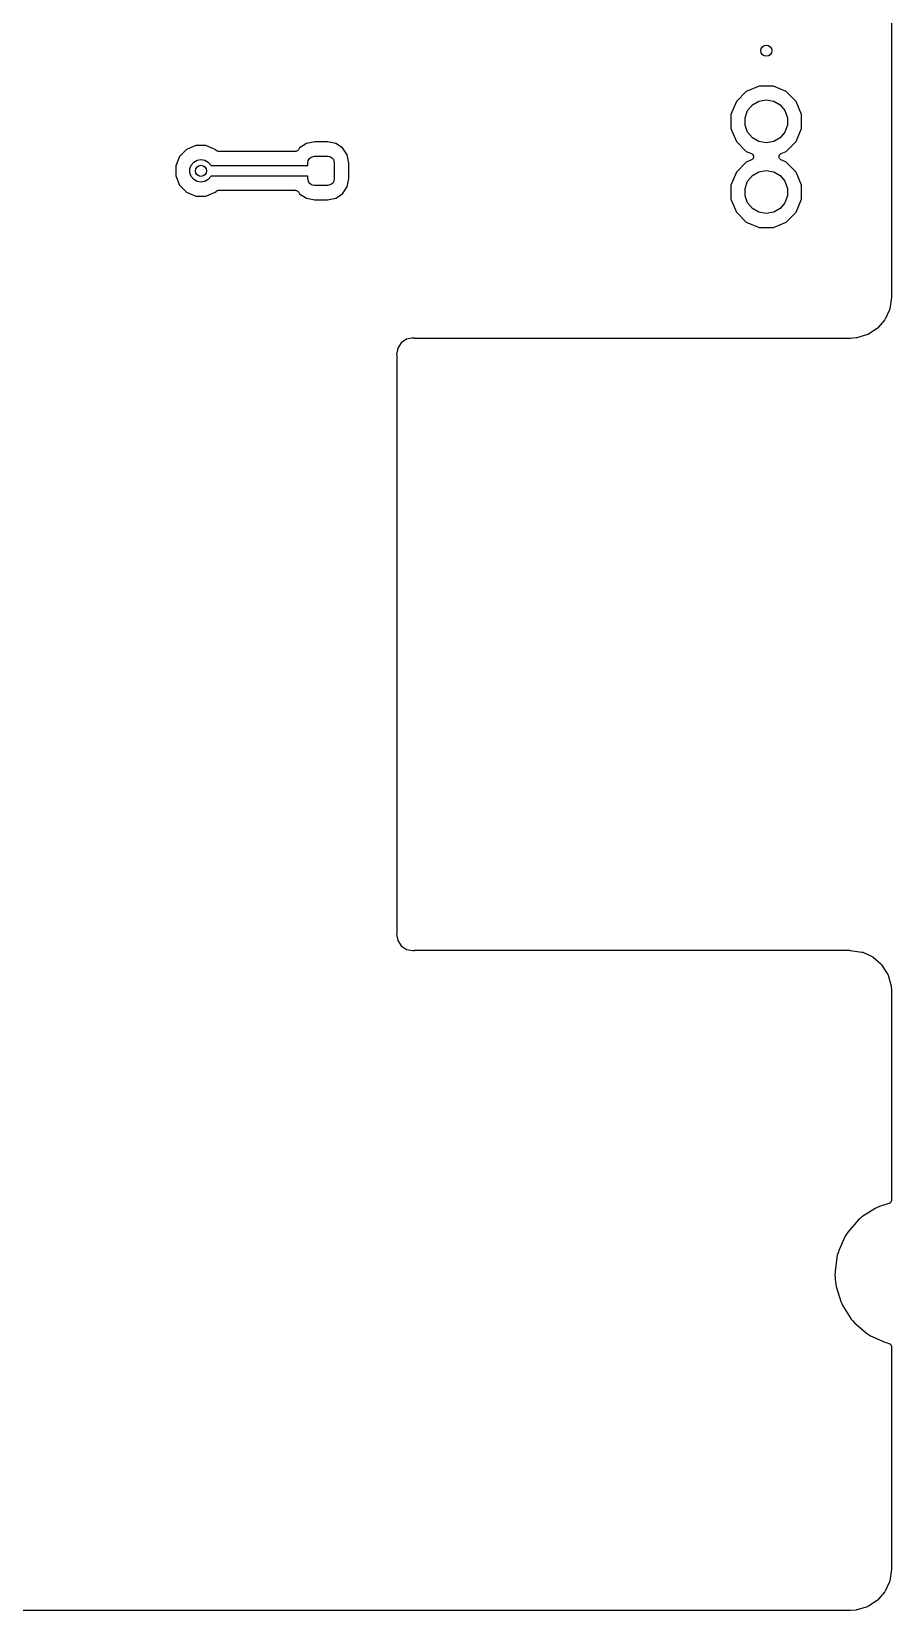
# Model space of a CAD drawing. Extents: x 40 to 163, y -163 to -37.
# Drawn here: x 132.3 to 163.2, y -163.2 to -106.5 of the extents above; entities that cross this region are included whole.
import ezdxf

# ---------------------------------------------------------------- set-up
doc = ezdxf.new("R2010")
doc.units = 0
doc.header["$MEASUREMENT"] = 0
doc.layers.add('BLACK', color=7, linetype='CONTINUOUS')

msp = doc.modelspace()

# ---------------------------------------------------------------- linework, layer by layer
at = {"layer": 'BLACK', "linetype": 'CONTINUOUS'}
for p, q in [((163.247, -43.8721), (163.247, -116.027)), ((158.031, -108.651), (157.673, -109.009)), ((158.497, -108.458), (158.031, -108.651)), ((158.485, -109.001), (158.75, -108.954)), ((159.003, -108.458), (158.497, -108.458)), ((158.75, -108.954), (159.015, -109.001)), ((159.469, -108.651), (159.003, -108.458)), ((159.827, -109.009), (159.469, -108.651)), ((157.673, -109.009), (157.48, -109.475)), ((157.48, -109.475), (157.48, -109.981)), ((157.988, -109.594), (158.08, -109.341)), ((158.08, -109.341), (158.253, -109.135)), ((158.253, -109.135), (158.485, -109.001)), ((159.015, -109.001), (159.247, -109.135)), ((159.247, -109.135), (159.42, -109.341)), ((159.42, -109.341), (159.512, -109.594)), ((160.02, -109.475), (159.827, -109.009)), ((160.02, -109.981), (160.02, -109.475)), ((157.48, -109.981), (157.673, -110.447)), ((157.988, -109.862), (157.988, -109.594)), ((158.08, -110.115), (157.988, -109.862)), ((159.512, -109.862), (159.42, -110.115)), ((159.512, -109.594), (159.512, -109.862)), ((159.827, -110.447), (160.02, -109.981)), ((138.249, -110.598), (137.916, -110.736)), ((138.611, -110.598), (138.249, -110.598)), ((138.944, -110.736), (138.611, -110.598)), ((142.221, -110.521), (141.976, -110.684)), ((142.523, -110.461), (142.221, -110.521)), ((142.973, -110.461), (142.523, -110.461)), ((143.275, -110.521), (142.973, -110.461)), ((143.52, -110.684), (143.275, -110.521)), ((157.673, -110.447), (158.031, -110.805)), ((158.253, -110.321), (158.08, -110.115)), ((158.485, -110.455), (158.253, -110.321)), ((158.75, -110.502), (158.485, -110.455)), ((159.015, -110.455), (158.75, -110.502)), ((159.247, -110.321), (159.015, -110.455)), ((159.42, -110.115), (159.247, -110.321)), ((159.469, -110.805), (159.827, -110.447)), ((137.66, -110.992), (137.522, -111.325)), ((137.916, -110.736), (137.66, -110.992)), ((138.078, -111.303), (138.169, -111.195)), ((138.169, -111.195), (138.291, -111.124)), ((138.291, -111.124), (138.43, -111.1)), ((138.43, -111.1), (138.569, -111.124)), ((138.569, -111.124), (138.691, -111.195)), ((138.691, -111.195), (138.782, -111.303)), ((138.978, -110.77), (138.944, -110.736)), ((138.983, -110.774), (138.978, -110.77)), ((138.987, -110.778), (138.983, -110.774)), ((139.001, -110.786), (138.987, -110.778)), ((139.015, -110.796), (139.001, -110.786)), ((139.02, -110.797), (139.015, -110.796)), ((139.025, -110.8), (139.02, -110.797)), ((139.041, -110.803), (139.025, -110.8)), ((139.057, -110.807), (139.041, -110.803)), ((139.063, -110.807), (139.057, -110.807)), ((139.068, -110.807), (139.063, -110.807)), ((141.826, -110.807), (139.068, -110.807)), ((141.844, -110.804), (141.826, -110.807)), ((141.862, -110.802), (141.844, -110.804)), ((141.865, -110.801), (141.862, -110.802)), ((141.87, -110.8), (141.865, -110.801)), ((141.885, -110.791), (141.87, -110.8)), ((141.901, -110.783), (141.885, -110.791)), ((141.904, -110.78), (141.901, -110.783)), ((141.908, -110.778), (141.904, -110.78)), ((141.919, -110.764), (141.908, -110.778)), ((141.932, -110.751), (141.919, -110.764)), ((141.976, -110.684), (141.932, -110.751)), ((142.273, -111.218), (142.287, -111.137)), ((142.273, -111.316), (142.273, -111.218)), ((142.287, -111.137), (142.329, -111.066)), ((142.329, -111.066), (142.392, -111.013)), ((142.392, -111.013), (142.511, -110.981)), ((142.511, -110.981), (142.986, -110.981)), ((142.986, -110.981), (143.067, -110.995)), ((143.067, -110.995), (143.138, -111.037)), ((143.138, -111.037), (143.191, -111.1)), ((143.191, -111.1), (143.223, -111.218)), ((143.223, -111.218), (143.223, -111.793)), ((143.683, -110.929), (143.52, -110.684)), ((143.743, -111.231), (143.683, -110.929)), ((158.031, -111.191), (157.673, -111.549)), ((158.031, -110.805), (158.214, -110.881)), ((158.214, -111.115), (158.031, -111.191)), ((158.214, -110.881), (158.228, -110.89)), ((158.228, -111.106), (158.214, -111.115)), ((158.228, -110.89), (158.243, -110.897)), ((158.243, -111.099), (158.228, -111.106)), ((158.243, -110.897), (158.247, -110.901)), ((158.247, -111.095), (158.243, -111.099)), ((158.247, -110.901), (158.251, -110.904)), ((158.251, -111.092), (158.247, -111.095)), ((158.251, -110.904), (158.261, -110.918)), ((158.261, -111.078), (158.251, -111.092)), ((158.261, -110.918), (158.273, -110.93)), ((158.273, -111.066), (158.261, -111.078)), ((158.273, -110.93), (158.275, -110.935)), ((158.275, -111.061), (158.273, -111.066)), ((158.275, -110.935), (158.278, -110.939)), ((158.278, -111.057), (158.275, -111.061)), ((158.278, -110.939), (158.283, -110.955)), ((158.283, -111.041), (158.278, -111.057)), ((158.283, -110.955), (158.29, -110.971)), ((158.29, -111.025), (158.283, -111.041)), ((158.29, -110.971), (158.29, -110.976)), ((158.29, -110.976), (158.291, -110.981)), ((158.291, -111.015), (158.29, -111.02)), ((158.29, -111.02), (158.29, -111.025)), ((158.291, -110.981), (158.291, -110.998)), ((158.291, -110.998), (158.291, -111.015)), ((159.209, -110.981), (159.21, -110.976)), ((159.209, -110.998), (159.209, -110.981)), ((159.209, -111.015), (159.209, -110.998)), ((159.21, -111.02), (159.209, -111.015)), ((159.21, -110.971), (159.217, -110.955)), ((159.21, -110.976), (159.21, -110.971)), ((159.21, -111.025), (159.21, -111.02)), ((159.217, -111.041), (159.21, -111.025)), ((159.217, -110.955), (159.222, -110.939)), ((159.222, -111.057), (159.217, -111.041)), ((159.222, -110.939), (159.225, -110.935)), ((159.225, -111.061), (159.222, -111.057)), ((159.225, -110.935), (159.227, -110.93)), ((159.227, -111.066), (159.225, -111.061)), ((159.227, -110.93), (159.239, -110.918)), ((159.239, -111.078), (159.227, -111.066)), ((159.239, -110.918), (159.249, -110.904)), ((159.249, -111.092), (159.239, -111.078)), ((159.249, -110.904), (159.253, -110.901)), ((159.253, -111.095), (159.249, -111.092)), ((159.253, -110.901), (159.257, -110.897)), ((159.257, -111.099), (159.253, -111.095)), ((159.257, -110.897), (159.272, -110.89)), ((159.272, -111.106), (159.257, -111.099)), ((159.272, -110.89), (159.286, -110.881)), ((159.286, -111.115), (159.272, -111.106)), ((159.286, -110.881), (159.469, -110.805)), ((159.469, -111.191), (159.286, -111.115)), ((159.827, -111.549), (159.469, -111.191)), ((137.522, -111.325), (137.522, -111.687)), ((137.522, -111.687), (137.66, -112.02)), ((138.03, -111.435), (138.078, -111.303)), ((138.03, -111.577), (138.03, -111.435)), ((138.078, -111.709), (138.03, -111.577)), ((138.169, -111.817), (138.078, -111.709)), ((138.782, -111.709), (138.691, -111.817)), ((138.782, -111.303), (138.786, -111.316)), ((138.786, -111.697), (138.782, -111.709)), ((138.786, -111.316), (142.273, -111.316)), ((142.273, -111.697), (138.786, -111.697)), ((142.273, -111.793), (142.273, -111.697)), ((143.683, -112.083), (143.743, -111.781)), ((143.743, -111.781), (143.743, -111.231)), ((157.673, -111.549), (157.48, -112.015)), ((158.08, -111.881), (158.253, -111.675)), ((158.253, -111.675), (158.485, -111.541)), ((158.485, -111.541), (158.75, -111.494)), ((158.75, -111.494), (159.015, -111.541)), ((159.015, -111.541), (159.247, -111.675)), ((159.247, -111.675), (159.42, -111.881)), ((160.02, -112.015), (159.827, -111.549)), ((137.66, -112.02), (137.916, -112.276)), ((137.916, -112.276), (138.249, -112.414)), ((138.291, -111.888), (138.169, -111.817)), ((138.43, -111.912), (138.291, -111.888)), ((138.569, -111.888), (138.43, -111.912)), ((138.691, -111.817), (138.569, -111.888)), ((138.611, -112.414), (138.944, -112.276)), ((138.944, -112.276), (138.978, -112.242)), ((138.978, -112.242), (138.983, -112.238)), ((138.983, -112.238), (138.987, -112.234)), ((138.987, -112.234), (139.001, -112.226)), ((139.001, -112.226), (139.015, -112.216)), ((139.015, -112.216), (139.02, -112.215)), ((139.02, -112.215), (139.025, -112.212)), ((139.025, -112.212), (139.041, -112.209)), ((139.041, -112.209), (139.057, -112.205)), ((139.057, -112.205), (139.063, -112.205)), ((139.063, -112.205), (139.068, -112.204)), ((139.068, -112.204), (141.826, -112.204)), ((141.826, -112.204), (141.844, -112.208)), ((141.844, -112.208), (141.862, -112.21)), ((141.862, -112.21), (141.865, -112.211)), ((141.865, -112.211), (141.87, -112.212)), ((141.87, -112.212), (141.885, -112.221)), ((141.885, -112.221), (141.901, -112.229)), ((141.901, -112.229), (141.904, -112.232)), ((141.904, -112.232), (141.908, -112.234)), ((141.908, -112.234), (141.919, -112.248)), ((141.919, -112.248), (141.932, -112.261)), ((141.932, -112.261), (141.976, -112.328)), ((141.976, -112.328), (142.221, -112.491)), ((142.305, -111.912), (142.273, -111.793)), ((142.358, -111.975), (142.305, -111.912)), ((142.429, -112.017), (142.358, -111.975)), ((142.511, -112.031), (142.429, -112.017)), ((142.986, -112.031), (142.511, -112.031)), ((143.104, -111.999), (142.986, -112.031)), ((143.167, -111.946), (143.104, -111.999)), ((143.209, -111.875), (143.167, -111.946)), ((143.223, -111.793), (143.209, -111.875)), ((143.275, -112.491), (143.52, -112.328)), ((143.52, -112.328), (143.683, -112.083)), ((157.48, -112.015), (157.48, -112.521)), ((157.988, -112.134), (158.08, -111.881)), ((157.988, -112.402), (157.988, -112.134)), ((159.42, -111.881), (159.512, -112.134)), ((159.512, -112.134), (159.512, -112.402)), ((160.02, -112.521), (160.02, -112.015)), ((138.249, -112.414), (138.611, -112.414)), ((142.221, -112.491), (142.523, -112.551)), ((142.523, -112.551), (142.973, -112.551)), ((142.973, -112.551), (143.275, -112.491)), ((157.48, -112.521), (157.673, -112.987)), ((158.08, -112.655), (157.988, -112.402)), ((158.253, -112.861), (158.08, -112.655)), ((158.485, -112.995), (158.253, -112.861)), ((159.247, -112.861), (159.015, -112.995)), ((159.42, -112.655), (159.247, -112.861)), ((159.512, -112.402), (159.42, -112.655)), ((159.827, -112.987), (160.02, -112.521)), ((157.673, -112.987), (158.031, -113.345)), ((158.031, -113.345), (158.497, -113.538)), ((158.75, -113.042), (158.485, -112.995)), ((159.015, -112.995), (158.75, -113.042)), ((159.003, -113.538), (159.469, -113.345)), ((159.469, -113.345), (159.827, -112.987)), ((158.497, -113.538), (159.003, -113.538)), ((163.246, -116.045), (163.186, -116.465)), ((163.247, -116.027), (163.245, -116.036)), ((163.245, -116.036), (163.246, -116.045)), ((163.002, -116.869), (162.758, -117.152)), ((163.011, -116.854), (163.002, -116.869)), ((163.021, -116.839), (163.011, -116.854)), ((163.176, -116.5), (163.021, -116.839)), ((163.18, -116.482), (163.176, -116.5)), ((163.186, -116.465), (163.18, -116.482)), ((162.386, -117.393), (162.005, -117.507)), ((162.402, -117.385), (162.386, -117.393)), ((162.419, -117.378), (162.402, -117.385)), ((162.731, -117.175), (162.419, -117.378)), ((162.745, -117.163), (162.731, -117.175)), ((162.758, -117.152), (162.745, -117.163)), ((145.501, -117.883), (145.456, -118.11)), ((145.63, -117.69), (145.501, -117.883)), ((145.823, -117.561), (145.63, -117.69)), ((146.005, -117.525), (145.823, -117.561)), ((146.05, -117.516), (146.005, -117.525)), ((146.005, -117.525), (146.005, -117.525)), ((146.095, -117.525), (146.05, -117.516)), ((146.108, -117.525), (146.095, -117.525)), ((146.12, -117.527), (146.108, -117.525)), ((161.772, -117.527), (146.12, -117.527)), ((161.776, -117.526), (161.772, -117.527)), ((161.781, -117.527), (161.776, -117.526)), ((161.978, -117.512), (161.781, -117.527)), ((161.992, -117.509), (161.978, -117.512)), ((162.005, -117.507), (161.992, -117.509)), ((145.456, -118.11), (145.465, -118.155)), ((145.465, -118.155), (145.465, -118.168)), ((145.465, -118.168), (145.467, -118.18)), ((145.467, -118.18), (145.467, -138.868)), ((145.465, -138.893), (145.456, -138.938)), ((145.456, -138.938), (145.501, -139.165)), ((145.467, -138.868), (145.465, -138.88)), ((145.465, -138.88), (145.465, -138.893)), ((145.501, -139.165), (145.63, -139.358)), ((145.63, -139.358), (145.823, -139.487)), ((145.823, -139.487), (145.957, -139.514)), ((145.957, -139.514), (145.957, -139.514)), ((145.957, -139.514), (146.05, -139.532)), ((146.05, -139.532), (146.095, -139.523)), ((146.095, -139.523), (146.108, -139.523)), ((146.108, -139.523), (146.12, -139.521)), ((146.12, -139.521), (161.747, -139.521)), ((161.747, -139.521), (161.756, -139.523)), ((161.756, -139.523), (161.765, -139.522)), ((161.765, -139.522), (162.185, -139.582)), ((162.185, -139.582), (162.202, -139.588)), ((162.202, -139.588), (162.22, -139.592)), ((162.22, -139.592), (162.559, -139.747)), ((162.559, -139.747), (162.574, -139.757)), ((162.574, -139.757), (162.589, -139.766)), ((162.589, -139.766), (162.872, -140.01)), ((162.872, -140.01), (162.883, -140.023)), ((162.883, -140.023), (162.895, -140.037)), ((162.895, -140.037), (163.098, -140.349)), ((163.098, -140.349), (163.105, -140.366)), ((163.105, -140.366), (163.113, -140.382)), ((163.113, -140.382), (163.227, -140.763)), ((163.227, -140.763), (163.229, -140.776)), ((163.229, -140.776), (163.232, -140.79)), ((163.232, -140.79), (163.247, -140.987)), ((163.247, -140.987), (163.246, -140.992)), ((163.246, -140.992), (163.247, -140.996)), ((163.247, -140.996), (163.247, -148.502)), ((163.156, -148.623), (162.819, -148.724)), ((163.17, -148.617), (163.156, -148.623)), ((163.183, -148.612), (163.17, -148.617)), ((163.189, -148.607), (163.183, -148.612)), ((163.196, -148.604), (163.189, -148.607)), ((163.206, -148.593), (163.196, -148.604)), ((163.217, -148.583), (163.206, -148.593)), ((163.221, -148.577), (163.217, -148.583)), ((163.226, -148.572), (163.221, -148.577)), ((163.232, -148.558), (163.226, -148.572)), ((163.239, -148.545), (163.232, -148.558)), ((163.241, -148.538), (163.239, -148.545)), ((163.244, -148.531), (163.241, -148.538)), ((163.247, -148.502), (163.244, -148.516)), ((163.244, -148.516), (163.244, -148.531)), ((162.052, -149.219), (161.682, -149.648)), ((162.118, -149.163), (162.052, -149.219)), ((162.119, -149.162), (162.118, -149.162)), ((162.118, -149.162), (162.118, -149.163)), ((162.185, -149.105), (162.119, -149.162)), ((162.659, -148.797), (162.185, -149.105)), ((162.739, -148.762), (162.659, -148.797)), ((162.74, -148.761), (162.739, -148.761)), ((162.739, -148.761), (162.739, -148.762)), ((162.819, -148.724), (162.74, -148.761)), ((161.587, -149.795), (161.353, -150.31)), ((161.634, -149.723), (161.587, -149.795)), ((161.635, -149.722), (161.634, -149.723)), ((161.682, -149.648), (161.635, -149.721)), ((161.635, -149.721), (161.635, -149.722)), ((161.353, -150.31), (161.328, -150.394)), ((161.302, -150.479), (161.222, -151.038)), ((161.328, -150.395), (161.302, -150.479)), ((161.328, -150.394), (161.328, -150.395)), ((161.328, -150.395), (161.328, -150.395)), ((161.222, -151.112), (161.217, -151.175)), ((161.217, -151.175), (161.238, -151.465)), ((161.222, -151.102), (161.221, -151.107)), ((161.221, -151.107), (161.222, -151.112)), ((161.222, -151.038), (161.222, -151.102)), ((161.238, -151.465), (161.252, -151.526)), ((161.252, -151.526), (161.252, -151.532)), ((161.252, -151.532), (161.254, -151.536)), ((161.254, -151.536), (161.262, -151.599)), ((161.262, -151.599), (161.424, -152.141)), ((161.424, -152.141), (161.461, -152.22)), ((161.461, -152.22), (161.461, -152.221)), ((161.461, -152.221), (161.462, -152.221)), ((161.462, -152.221), (161.497, -152.301)), ((161.497, -152.301), (161.805, -152.775)), ((161.805, -152.775), (161.862, -152.841)), ((161.862, -152.841), (161.862, -152.842)), ((161.862, -152.842), (161.863, -152.842)), ((161.863, -152.842), (161.919, -152.908)), ((161.919, -152.908), (162.348, -153.278)), ((162.348, -153.278), (162.421, -153.325)), ((162.421, -153.325), (162.422, -153.325)), ((162.422, -153.325), (162.423, -153.326)), ((162.423, -153.326), (162.495, -153.373)), ((162.495, -153.373), (163.01, -153.607)), ((163.01, -153.607), (163.094, -153.632)), ((163.094, -153.632), (163.095, -153.632)), ((163.095, -153.632), (163.095, -153.632)), ((163.095, -153.632), (163.157, -153.651)), ((163.157, -153.651), (163.17, -153.658)), ((163.17, -153.658), (163.184, -153.663)), ((163.184, -153.663), (163.189, -153.668)), ((163.189, -153.668), (163.196, -153.671)), ((163.196, -153.671), (163.206, -153.682)), ((163.206, -153.682), (163.217, -153.691)), ((163.217, -153.691), (163.221, -153.698)), ((163.221, -153.698), (163.227, -153.703)), ((163.227, -153.703), (163.232, -153.717)), ((163.232, -153.717), (163.239, -153.729)), ((163.239, -153.729), (163.241, -153.737)), ((163.241, -153.737), (163.244, -153.744)), ((163.244, -153.744), (163.244, -153.758)), ((163.244, -153.758), (163.247, -153.773)), ((163.247, -153.773), (163.247, -161.747)), ((163.176, -162.22), (163.021, -162.559)), ((163.18, -162.202), (163.176, -162.22)), ((163.186, -162.185), (163.18, -162.202)), ((163.246, -161.765), (163.186, -162.185)), ((163.247, -161.747), (163.245, -161.756)), ((163.245, -161.756), (163.246, -161.765)), ((163.002, -162.589), (162.758, -162.872)), ((163.011, -162.574), (163.002, -162.589)), ((163.021, -162.559), (163.011, -162.574)), ((161.772, -163.247), (41.4526, -163.247)), ((161.776, -163.246), (161.772, -163.247)), ((161.781, -163.247), (161.776, -163.246)), ((161.978, -163.232), (161.781, -163.247)), ((161.992, -163.229), (161.978, -163.232)), ((162.005, -163.227), (161.992, -163.229)), ((162.386, -163.113), (162.005, -163.227)), ((162.402, -163.105), (162.386, -163.113)), ((162.419, -163.098), (162.402, -163.105)), ((162.731, -162.895), (162.419, -163.098)), ((162.745, -162.883), (162.731, -162.895)), ((162.758, -162.872), (162.745, -162.883))]:
    msp.add_line(p, q, dxfattribs=at)
at = {"layer": 'BLACK'}
for centre in [(158.75, -107.188), (138.43, -111.506)]:
    msp.add_circle(centre, 0.2, dxfattribs=at)

doc.saveas('drawing.dxf')
